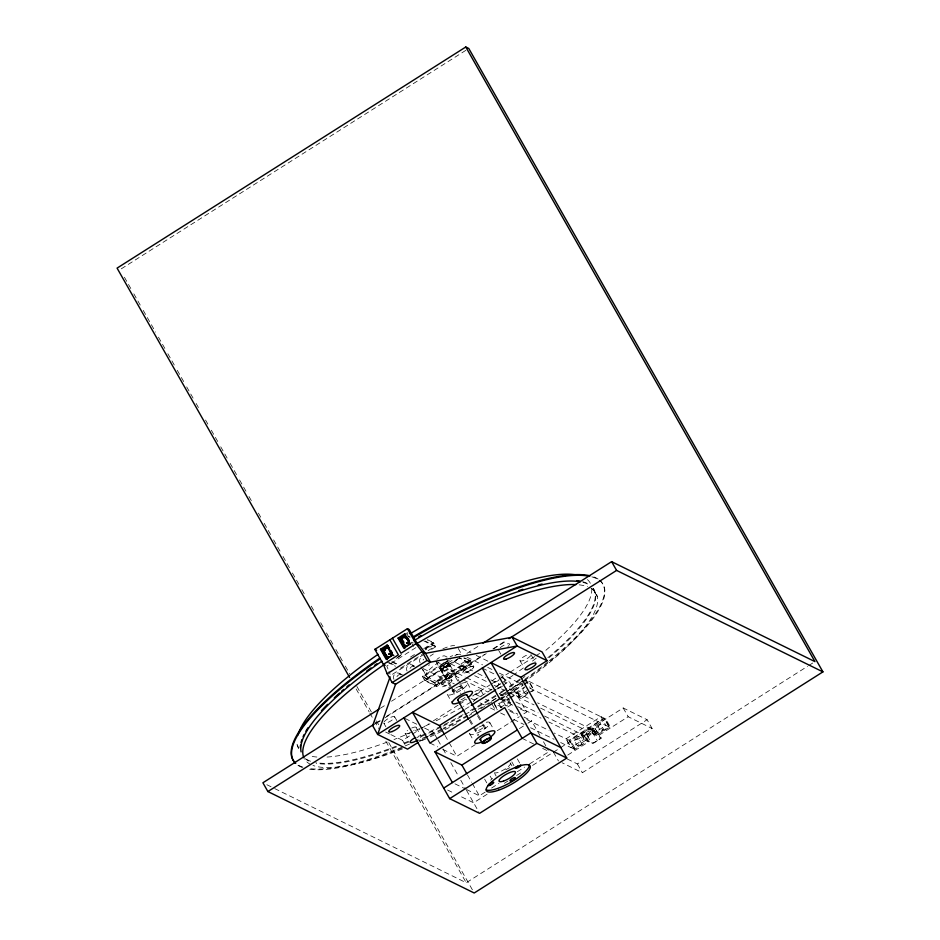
<?xml version="1.0" encoding="UTF-8"?>
<svg xmlns="http://www.w3.org/2000/svg" width="940" height="940" viewBox="0 0 940 940"><rect width="100%" height="100%" fill="white"/><g stroke="black" fill="none" stroke-linecap="round" stroke-linejoin="round"><path stroke-width="0.7" stroke-dasharray="4.7 3.53" d="M509.504 697.985L522.687 689.619L524.215 687.763M522.687 689.619L525.683 694.895L527.975 692.099L519.256 697.621L516.26 692.357L524.978 686.823M598.122 726.62L600.413 723.823L603.398 729.099L601.106 731.896L598.122 726.62L578.934 738.781L574.258 740.414L577.254 745.678L581.931 744.057L578.934 738.781M121.307 268.817L467.532 49.256M406.691 637.602L408.43 636.486L410.052 637.285L407.373 632.573M399.841 655.603L401.58 654.499M397.843 657.236L400.17 655.768M396.128 658.435L402.144 654.616M415.915 647.601L386.787 666.061L388.42 670.102M410.51 657.048L415.315 654.005M423.74 648.659L433.352 642.561L435.749 646.779L429.733 650.586M425.338 648.6L433.751 643.266L427.771 640.328M425.15 649.176L432.365 644.605L432.764 645.31L425.55 649.881M400.475 668.187L422.119 654.463M428.135 650.644L435.349 646.074L425.186 641.08M424.269 654.123L390.594 675.472L388.96 671.442M464.454 657.859L469.236 660.209L471.633 664.416L436.759 686.529L424.798 680.654L422.413 676.436L446.453 661.184M454.878 655.85L457.275 654.322M435.972 661.431L441.953 664.368L450.671 658.834M449.261 660.362L422.8 677.141L434.762 683.016L469.636 660.914L463.655 657.965M441.953 664.368L442.952 666.119L451.67 660.597L472.609 670.89M459.272 657.836L424.398 679.949L436.36 685.836L471.234 663.722L459.272 657.836L471.633 664.416M380.371 708.278L386.563 704.354M391.51 701.228L458.274 658.881M466.933 653.394L480.54 644.769M424.798 680.654L459.672 658.541M422.413 676.436L434.362 682.323L469.236 660.209M375.471 723.33L380.418 720.193M386.599 716.28L484.288 654.334M492.948 648.835L506.543 640.211M376.364 723.318L383.767 718.618M385.001 717.831L486.215 653.652M493.629 648.952L507.201 640.34M390.864 734.61L402.567 740.368L411.203 734.88M412.437 734.105L419.839 729.405M421.073 728.618L428.487 723.929M433.422 720.792L458.109 705.141M459.343 704.354L466.745 699.666M472.914 695.753L490.198 684.79M491.432 684.003L497.601 680.09M498.846 679.315L508.716 673.052M509.95 672.264L534.637 656.614M535.87 655.826L539.572 653.476M465.124 709.265L470.024 706.163M496.931 689.091L501.831 685.989M503.053 685.213L509.174 681.336L526.623 712.062L520.513 715.951M419.44 741.601L427.759 736.326M428.946 735.573L433.704 732.566L437.264 738.828M495.486 698.726L490.68 701.78L485.487 699.231M500.291 695.682L506.308 691.864M507.506 691.1L520.736 682.722M521.935 681.958L525.542 679.667L600.895 716.715M500.879 698.678L506.895 694.86M508.094 694.096L522.523 684.955M523.733 684.191L528.538 681.136L533.52 689.913L529.044 692.757M500.28 699.736L506.284 695.917M507.494 695.154L523.122 685.248M524.32 684.485L529.138 681.43L534.12 690.207L531.746 691.723M510.103 694.237L505.744 696.998L508.74 702.262L496.849 709.806M511.196 693.544L514.462 691.476L517.458 696.74L530.536 688.444L605.889 725.492L600.977 716.668L566.033 738.828L554.283 733.059M501.22 707.62L498.823 703.414L507.541 697.88L510.538 703.155L506.178 705.917M498.823 703.414L503.511 701.792L508.74 698.467L511.137 702.685M510.432 698.068L518.058 693.238L521.042 698.502L526.988 694.731M525.683 694.895L527.916 693.473M507.577 707.045L512.335 704.036L511.736 703.743M442.787 749.356L456.887 756.289L475.24 744.656M497.26 730.686L509.504 722.931M510.726 722.155L519.291 716.727M519.385 728.606L526.717 723.953M527.951 723.177L531.617 720.851L539.995 735.597M466.522 789.506L479.329 795.804L485.451 791.927M491.573 788.049L498.905 783.384M517.259 771.752L524.602 767.099M529.502 763.997L549.077 751.577L546.974 747.888M544.566 716.08L581.096 734.046L589.897 728.477L597.135 732.025A5.24 1.398 -29.6 0 0 591.272 734.058A5.24 1.398 -29.6 0 0 588.417 737.559L581.178 733.999L584.175 739.263L571.015 747.606L560.581 742.482M487.108 794.241L473.607 802.807L459.308 795.769M504.298 783.337L507.988 780.999M516.577 775.547L521.489 772.433M532.545 765.43L623.197 707.961L647.12 719.723L652.113 728.5L582.365 772.727L562.226 762.822M574.258 740.414L582.976 734.88L585.972 740.144L577.254 745.678M600.413 723.823L591.695 729.358L594.679 734.622L603.398 729.099M581.931 744.057L574.082 749.027L569.1 740.25L603.974 718.136L608.956 726.914L601.106 731.896M567.748 755.067L588.957 741.625L585.961 736.349L594.679 730.827L597.676 736.091L628.19 716.738L652.113 728.5M567.302 759.003L577.383 763.95L647.12 719.723M274.715 788.578L466.24 882.754L807.519 666.331M808.752 665.543L813.699 662.406M600.977 716.668L605.76 719.018L610.753 727.795L605.971 725.445L592.811 733.788L589.897 728.477L537.621 702.861M461.963 648.4L471.046 652.865M476.239 655.427L489.211 661.807M466.957 657.189L482.526 664.839M487.719 667.388L492.901 669.95M499.387 673.134L522.746 684.614M427.371 639.623L433.352 642.561M482.255 668.105L496.355 675.038M501.478 677.552L509.174 681.336M423.787 640.892L435.749 646.779M447.088 657.072L444.69 655.897A5.24 1.398 -29.6 0 0 436.865 659.41M477.837 673.463L485.686 677.317M490.915 679.89L500.08 684.391M509.233 688.902L531.1 699.654M411.673 642.196L413.295 642.995M469.448 673.134L448.686 662.923L446.03 658.235M474.641 675.684L487.613 682.064M494.099 685.26L504.486 690.36M509.668 692.909L534.096 704.918M540.618 708.125L601.624 738.029L592.905 743.564L548.866 721.991M442.952 666.119L465.194 677.059M466.498 677.705L491.362 689.925M499.211 693.779L508.74 698.467M515.86 701.968L538.044 712.873M439.967 668.457L462.022 679.303M463.326 679.937L487.978 692.063M500.961 698.443L510.538 703.155M517.552 706.598L541.04 718.148M500.997 699.466L513.816 705.764M520.22 708.913L526.623 712.062M508.552 709.5L517.517 713.918M523.933 717.067L531.617 720.851M566.103 738.781L570.897 741.131L575.879 749.909L571.097 747.559L566.033 738.828L571.097 747.559M423.2 668.599L454.349 683.909M459.531 686.47L466.017 689.655M475.111 694.12L480.293 696.681M502.089 707.397L494.264 703.543L497.824 709.818M509.927 711.239L517.752 715.093M526.882 719.582L549.066 730.486M412.543 665.144L414.54 666.119M422.612 669.221L426.889 676.741L451.541 688.867M452.845 689.502L460.623 693.332M471.011 698.432L474.9 700.347M480.093 702.909L485.287 705.458M490.48 708.008L495.662 710.558L492.102 704.283M500.562 712.966L507.083 716.174M513.604 719.382L524.05 724.517M530.571 727.725L554.06 739.275M392.509 661.736L398.49 664.674M391.71 661.854L397.69 664.792M389.113 662.606L396.292 666.131M387.127 662.124L395.493 666.249M399.477 673.428L402.461 674.897M522.158 738.346L533.697 744.022M542.662 748.428L549.077 751.577M405.105 718.501L416.796 724.246M424.598 728.089L433.704 732.566M429.98 743.058L437.664 746.842M385.659 732.048L389.56 733.976M454.984 783.831L465.241 788.871M447.605 790.023L454.102 793.219M266.843 784.712L273.399 787.932M604.126 587.524L604.526 588.229M592.835 588.793L594.926 592.482M595.326 593.187L597.323 596.7M623.197 707.961L628.19 716.738M595.373 728.806A5.24 1.398 -29.6 0 1 588.757 733.752A5.24 1.398 -29.6 0 1 588.205 731.285A5.24 1.398 -29.6 0 1 595.373 728.806L600.366 737.583M595.138 728.512L600.12 737.301A5.24 1.398 -29.6 0 1 597.264 740.791A5.24 1.398 -29.6 0 1 591.401 742.823L586.419 734.046M592.893 729.945L595.878 735.209M592.27 732.013L597.264 740.791M586.184 733.764L588.17 737.277M584.175 735.468L587.159 740.743M581.096 734.046L584.093 739.322M530.924 654.51L535.201 662.03M520.043 660.797L523.604 667.071M577.383 763.95L582.365 772.727M525.542 679.667L530.536 688.444M498.682 650.339L500.82 654.111M553.46 752.188L558.442 760.965M517.458 692.945L520.455 698.209M543.485 741.742L546.281 746.666M502.606 676.389L506.096 682.534M503.511 701.792L505.908 705.999M470.305 660.503A6.286 1.68 -29.6 0 1 462.363 666.448A6.286 1.68 -29.6 0 1 461.704 663.487A6.286 1.68 -29.6 0 1 470.305 660.503L473.819 666.683A6.286 1.68 -29.6 0 1 465.864 672.629A6.286 1.68 -29.6 0 1 465.206 669.656A6.286 1.68 -29.6 0 1 473.795 666.648A6.286 1.68 -29.6 0 1 465.852 672.593A6.286 1.68 -29.6 0 1 465.194 669.633A6.286 1.68 -29.6 0 1 473.819 666.683M494.381 704.507L497.225 709.524M458.203 648.365L461.763 654.628A20.962 5.605 -29.6 0 0 450.201 656.625M480.81 690.207L483.606 695.118M517.329 758.886L520.173 763.903M459.272 666.46L462.786 672.629M467.45 683.263L471.011 689.537M489.893 722.766L493.453 729.041M511.807 761.87L513.945 765.63M510.514 763.351L511.947 765.853M448.921 663.205A5.24 1.398 -29.6 0 1 442.305 668.164A5.24 1.398 -29.6 0 1 441.753 665.696A5.24 1.398 -29.6 0 1 448.921 663.205L459.754 682.417M460.471 683.686L464.795 691.288M478.437 715.305L482.749 722.895M483.466 724.164L486.521 729.546M448.051 663.945A4.195 1.116 -29.6 0 1 442.846 667.905A4.195 1.116 -29.6 0 1 442.258 666.014A4.195 1.116 -29.6 0 1 448.051 663.945L459.554 684.191M460.271 685.448L463.15 690.512M477.52 715.81L481.832 723.4M482.549 724.67L486.145 730.991M448.509 674.332A6.286 1.68 -29.6 0 1 440.566 680.266A6.286 1.68 -29.6 0 1 439.908 677.305A6.286 1.68 -29.6 0 1 448.509 674.332L452.011 680.478A6.286 1.68 -29.6 0 1 444.056 686.423A6.286 1.68 -29.6 0 1 443.398 683.451A6.286 1.68 -29.6 0 1 452.011 680.478M440.707 667.964L451.494 686.94M452.211 688.209L455.806 694.531M470.176 719.829L478.801 735.01M435.737 661.137L441.224 670.796M441.624 671.501L445.619 678.527M439.791 668.469L451.294 688.715M452.011 689.972L454.901 695.059M469.26 720.334L478.061 735.832M494.675 773.526L496.109 776.041M447.252 694.319L452.246 703.096M469.706 733.823L473.267 740.097M437.476 680.278L440.978 686.423M490.151 776.123L491.573 778.637M406.468 633.031L408.606 636.78M434.362 682.323L436.759 686.529M411.379 642.666L413.518 646.426M420.944 666.824L425.938 675.602M484.629 779.096L486.767 782.867M445.02 735.397L448.509 741.543M449.203 742.776L456.887 756.289M467.462 774.913L471.657 782.28M472.35 783.514L479.329 795.804M437.981 740.086L442.258 747.617M442.963 748.863L445.819 753.88M450.801 762.669L457.933 775.206M460.776 780.224L465.77 789.001M466.475 790.258L478.93 812.172M416.173 727.49L421.167 736.267M405.14 733.447L408.712 739.709M394.694 716.832L396.833 720.592M402.567 740.368L406.127 746.63M383.743 723.013L385.882 726.773M124.421 277.241L130.93 288.721M133.833 293.821L140.354 305.288M143.244 310.388L155.558 332.067M158.461 337.166L164.97 348.634M167.872 353.734L174.393 365.214M177.284 370.313L183.805 381.781M186.696 386.88L193.217 398.36M196.119 403.46L199.01 408.559M205.531 420.027L208.422 425.127M211.324 430.226L217.845 441.706M220.736 446.805L227.257 458.274M230.159 463.373L236.668 474.853M239.571 479.952L246.092 491.42M248.983 496.52L251.885 501.619M258.394 513.099L261.296 518.198M264.187 523.298L270.708 534.766M273.611 539.865L280.12 551.334M283.022 556.433L289.543 567.913M292.434 573.012L298.955 584.48M301.846 589.58L304.748 594.679M311.269 606.159L314.16 611.259M320.681 622.727L323.583 627.826M326.474 632.925L332.995 644.405M335.886 649.505L342.407 660.973M345.309 666.072L349.645 673.721M356.895 686.47L371.37 711.968M376.447 720.898L378.62 724.716M388.761 742.565L472.761 890.45M356.131 688.926L369.173 711.874M369.89 713.155L373.521 719.535M374.238 720.804L378.585 728.453M385.835 741.202L466.24 882.754M297.216 745.032L298.615 747.5M430.062 656.179A20.962 5.605 -29.6 0 1 433.363 653.97M442.881 648.835A20.962 5.605 -29.6 0 1 454.631 645.463M426.889 676.741A20.962 5.605 -29.6 0 1 438.346 662.747M500.714 676.048A6.286 1.68 -29.6 0 1 502.054 677.634M498.882 680.243A6.286 1.68 -29.6 0 1 493.453 682.675M492.113 681.077A6.286 1.68 -29.6 0 1 496.708 677.646M504.204 682.193A6.286 1.68 -29.6 0 1 505.544 683.791M502.371 686.388A6.286 1.68 -29.6 0 1 496.943 688.82M495.615 687.234A6.286 1.68 -29.6 0 1 500.197 683.791M474.912 691.476A6.286 1.68 -29.6 0 1 480.716 690.747A6.286 1.68 -29.6 0 1 472.867 696.152M473.361 701.757A6.286 1.68 -29.6 0 1 478.401 697.621M479.846 696.904A6.286 1.68 -29.6 0 1 481.21 696.364M407.044 671.019A4.195 3.971 -63.8 0 1 408.524 665.297A4.195 3.971 -63.8 0 1 414.011 666.601M420.11 662.735A4.195 3.971 -63.8 0 1 421.602 657.001M393.966 679.315A4.195 3.971 -63.8 0 1 395.458 673.592A4.195 3.971 -63.8 0 1 400.934 674.897M396.962 676.636A4.195 3.971 -63.8 0 1 401.498 674.52M410.04 668.34A4.195 3.971 -63.8 0 1 414.575 666.237M429.416 664.803A4.195 3.971 -63.8 0 1 428.581 665.496M423.118 660.056A4.195 3.971 -63.8 0 1 423.764 659.163M455.759 688.115A5.24 1.398 -29.6 0 1 461.94 686.553A5.24 1.398 -29.6 0 1 455.066 691.346A5.24 1.398 -29.6 0 1 454.69 688.856M465.852 699.043A11.527 3.079 -29.6 0 1 460.635 701.898M461.587 683.415A11.527 3.079 -29.6 0 1 466.898 685.048A11.527 3.079 -29.6 0 1 454.772 693.509A11.527 3.079 -29.6 0 1 447.358 693.344M465.006 697.492A5.24 1.398 -29.6 0 1 460.412 700.006M479.377 726.937A5.24 1.398 -29.6 0 1 484.135 726.596A5.24 1.398 -29.6 0 1 476.556 731.097A5.24 1.398 -29.6 0 1 478.202 727.63M486.274 722.261A11.527 3.079 -29.6 0 1 488.13 725.997A11.527 3.079 -29.6 0 1 474.771 733.928A11.527 3.079 -29.6 0 1 470.588 731.579M384.084 721.861A6.286 1.68 -29.6 0 1 392.532 716.68A6.286 1.68 -29.6 0 1 392.626 719.664A6.286 1.68 -29.6 0 1 384.131 723.295M530.689 655.615A6.286 1.68 -29.6 0 1 523.181 660.573A6.286 1.68 -29.6 0 1 520.678 659.187A6.286 1.68 -29.6 0 1 528.633 654.463M411.72 728.042A6.286 1.68 -29.6 0 1 416.079 727.29A6.286 1.68 -29.6 0 1 413.753 730.462M409.605 732.894A6.286 1.68 -29.6 0 1 405.246 733.635A6.286 1.68 -29.6 0 1 407.572 730.474M418.077 736.279A6.286 1.68 -29.6 0 1 418.735 739.24M500.174 647.742A6.286 1.68 -29.6 0 1 506.86 644.018A6.286 1.68 -29.6 0 1 509.363 644.875M508.798 645.627A6.286 1.68 -29.6 0 1 507.906 646.485M510.091 762.834A9.435 2.526 -29.6 0 1 504.933 769.132A9.435 2.526 -29.6 0 1 494.393 772.786M490.551 780.165A25.145 6.721 -29.6 0 1 492.595 778.414M505.708 769.754A25.145 6.721 -29.6 0 1 511.478 766.899M593.493 588.816A167.672 44.803 -29.6 0 1 547.609 657.883M519.961 679.068A167.672 44.803 -29.6 0 1 505.567 688.938M504.334 689.749A167.672 44.803 -29.6 0 1 496.907 694.566M495.662 695.353A167.672 44.803 -29.6 0 1 475.781 707.444M474.5 708.184A167.672 44.803 -29.6 0 1 468.132 711.827M463.021 714.67A167.672 44.803 -29.6 0 1 442.517 725.48M441.224 726.127A167.672 44.803 -29.6 0 1 427.077 732.965M425.808 733.564A167.672 44.803 -29.6 0 1 416.737 737.665M408.418 741.249A167.672 44.803 -29.6 0 1 401.545 744.069M396.128 746.207A167.672 44.803 -29.6 0 1 315.77 762.599M310.541 761.224A167.672 44.803 -29.6 0 1 305.805 758.78M582.612 581.672A167.672 44.803 -29.6 0 1 589.838 584.891M591.754 588.581A167.672 44.803 -29.6 0 1 544.119 651.737M536.188 658.176A167.672 44.803 -29.6 0 1 531.464 661.854M523.322 667.976A167.672 44.803 -29.6 0 1 514.121 674.579M512.946 675.402A167.672 44.803 -29.6 0 1 502.078 682.793M500.844 683.603A167.672 44.803 -29.6 0 1 493.418 688.421M492.172 689.208A167.672 44.803 -29.6 0 1 472.28 701.299M471.011 702.039A167.672 44.803 -29.6 0 1 463.361 706.398M462.081 707.115A167.672 44.803 -29.6 0 1 435.149 721.274M429.991 723.788A167.672 44.803 -29.6 0 1 421.049 727.995M419.781 728.582A167.672 44.803 -29.6 0 1 393.978 739.533M387.304 742.071A167.672 44.803 -29.6 0 1 325.663 757.123M316.874 757.029A167.672 44.803 -29.6 0 1 309.53 755.854M298.65 748.698A167.672 44.803 -29.6 0 1 296.864 741.59M587.441 579.616A167.672 44.803 -29.6 0 1 591.436 586.337M591.013 588.311A167.672 44.803 -29.6 0 1 524.673 681.629M523.521 682.464A167.672 44.803 -29.6 0 1 510.408 691.523M509.186 692.334A167.672 44.803 -29.6 0 1 500.538 697.985M456.499 723.706A167.672 44.803 -29.6 0 1 426.936 738.358M425.667 738.946A167.672 44.803 -29.6 0 1 421.907 740.65M402.579 748.827A167.672 44.803 -29.6 0 1 312.938 765.43M310.729 764.502A167.672 44.803 -29.6 0 1 304.537 759.062M579.252 584.856A167.672 44.803 -29.6 0 1 587.488 586.666M593.163 588.428A167.672 44.803 -29.6 0 1 549.113 657.671M524.955 676.471A167.672 44.803 -29.6 0 1 521.524 678.95M520.361 679.773A167.672 44.803 -29.6 0 1 504.733 690.454M503.499 691.264A167.672 44.803 -29.6 0 1 497.307 695.271M496.062 696.058A167.672 44.803 -29.6 0 1 477.45 707.409M476.18 708.149A167.672 44.803 -29.6 0 1 441.624 726.832M440.331 727.478A167.672 44.803 -29.6 0 1 427.477 733.67M426.208 734.258A167.672 44.803 -29.6 0 1 419.91 737.136M408.818 741.954A167.672 44.803 -29.6 0 1 401.944 744.774M396.527 746.912A167.672 44.803 -29.6 0 1 316.169 763.303M308.731 760.989A167.672 44.803 -29.6 0 1 305.101 758.604M583.012 582.377A167.672 44.803 -29.6 0 1 587.7 584.081M599.109 580.156A178.154 47.611 -29.6 0 1 522.1 682.182M520.924 683.004A178.154 47.611 -29.6 0 1 507.671 691.957M506.449 692.768A178.154 47.611 -29.6 0 1 499.046 697.527M491.761 702.086A178.154 47.611 -29.6 0 1 480.528 708.842M471.657 713.977A178.154 47.611 -29.6 0 1 469.119 715.411M467.85 716.127A178.154 47.611 -29.6 0 1 443.621 729.017M442.329 729.663A178.154 47.611 -29.6 0 1 429.486 735.938M428.217 736.537A178.154 47.611 -29.6 0 1 419.381 740.614M401.709 748.205A178.154 47.611 -29.6 0 1 307.227 768.838M302.175 767.44A178.154 47.611 -29.6 0 1 297.322 764.913M591.859 576.855A178.154 47.611 -29.6 0 1 596.418 578.558M599.873 580.38A178.154 47.611 -29.6 0 1 549.265 660.773M548.138 661.689A178.154 47.611 -29.6 0 1 524.027 679.832M522.863 680.654A178.154 47.611 -29.6 0 1 509.715 689.643M508.505 690.454A178.154 47.611 -29.6 0 1 501.126 695.248M496.238 698.35A178.154 47.611 -29.6 0 1 468.719 714.706M467.45 715.422A178.154 47.611 -29.6 0 1 443.222 728.312M441.929 728.97A178.154 47.611 -29.6 0 1 427.818 735.832M426.548 736.431A178.154 47.611 -29.6 0 1 417.736 740.473M409.499 744.081A178.154 47.611 -29.6 0 1 404.036 746.384M402.673 746.948A178.154 47.611 -29.6 0 1 308.238 768.391M302.938 767.146A178.154 47.611 -29.6 0 1 296.923 764.208M593.869 576.937A178.154 47.611 -29.6 0 1 598.71 579.463M604.573 718.43L569.699 740.544L574.681 749.321L587.759 741.037L584.774 735.761L593.481 730.239L596.477 735.503L609.555 727.207L604.573 718.43M442.458 668.399A5.24 1.398 -29.6 0 0 448.968 663.44A5.24 1.398 -29.6 0 0 441.718 666.037A5.24 1.398 -29.6 0 0 442.458 668.399M443.798 670.796A5.24 1.398 -29.6 0 0 450.424 665.837A5.24 1.398 -29.6 0 0 443.245 668.328A5.24 1.398 -29.6 0 0 443.798 670.796M448.192 678.527A5.24 1.398 -29.6 0 0 454.807 673.569A5.24 1.398 -29.6 0 0 447.64 676.048A5.24 1.398 -29.6 0 0 448.192 678.527M444.197 671.501A5.24 1.398 -29.6 0 0 450.824 666.542A5.24 1.398 -29.6 0 0 443.645 669.033A5.24 1.398 -29.6 0 0 444.197 671.501"/><path stroke-width="1.41" d="M390.112 676.835L372.663 725.657L377.645 734.445L407.549 749.145L418.253 742.365M395.587 684.261L392.18 682.581L387.186 673.804L383.379 664.392L374.849 649.352L407.443 628.684L415.985 643.712L422.06 651.69L425.468 653.359L512.135 637.214L517.129 645.991L430.45 662.148L395.587 684.261L377.645 734.445L517.129 645.991L547.033 660.691L520.878 677.282L490.974 662.571L536.869 743.352L566.773 758.063L479.588 813.335L449.684 798.636L403.801 717.855M379.137 709.066L262.906 782.773L267.888 791.55L474.218 893L822.923 671.877L468.778 48.469L465.782 47L117.077 268.123L349.61 677.446M393.813 655.58L392.791 655.074L386.176 659.281L380.488 649.27L387.104 645.063L389.548 648.071M398.09 638.096L404.717 633.901L405.739 634.394L399.112 638.601L398.09 638.096L403.777 648.107L410.404 643.912L404.717 633.901M380.488 649.27L381.499 649.763L388.126 645.568M381.922 649.869L384.719 650.457L384.166 651.161L381.922 649.869L384.166 651.161M385.412 647.66L386.105 647.214L388.197 648.248L385.565 647.918L388.349 648.506L386.105 647.214M399.535 638.707L402.32 639.282L401.779 639.999L399.535 638.707L401.779 639.999M403.025 636.486L405.81 637.073L405.269 637.778L403.025 636.486L405.269 637.778M382.075 650.127L384.86 650.715M385.565 647.918L386.258 647.472M399.688 638.965L402.473 639.553M403.166 636.756L405.963 637.343M386.845 648.154L383.45 650.304L387.938 658.212M384.014 650.891L384.719 650.457M401.627 639.729L402.32 639.282M405.116 637.52L405.81 637.073M385.471 656.096L388.255 656.684L387.703 657.389L385.471 656.096L387.703 657.389M388.948 653.888L389.654 653.453L391.745 654.475L389.101 654.158L391.898 654.745L389.654 653.453M403.072 644.934L405.869 645.522L405.316 646.227L403.072 644.934L406.021 645.78M406.562 642.725L409.358 643.312L408.806 644.018L406.562 642.725L409.499 643.571M385.612 656.367L388.408 656.954M389.101 654.158L389.795 653.711M387.562 657.13L388.255 656.684M405.869 645.522L405.316 646.227M409.358 643.312L408.806 644.018M387.186 673.804L422.06 651.69L427.042 660.468L430.45 662.148L425.468 653.359L419.393 645.392L415.985 643.712L400.992 653.218L392.45 638.189M392.18 682.581L427.042 660.468M483.007 643.195L611.611 561.65L814.945 661.619L465.782 47M267.888 791.55L374.238 724.117M509.022 638.648L616.593 570.427L822.923 671.877M482.255 668.105L499.716 698.831L429.98 743.058L412.519 712.332L439.427 725.562L463.902 710.041M471.245 705.388L495.709 689.866M452.422 782.573L434.962 751.836L504.71 707.62L522.158 738.346M434.962 751.836L461.881 765.078L516.929 730.157M443.704 788.096L530.877 732.824L560.78 747.523M449.684 798.636L536.869 743.352M512.135 637.214L542.039 651.914L547.033 660.691M407.443 628.684L409.241 629.565L417.783 644.593M403.413 641.092L402.156 640.469L403.448 642.749M402.778 641.573L404.036 642.184M374.849 649.352L376.635 650.245M385.177 665.273L383.379 664.392L398.372 654.886L389.841 639.846M611.611 561.65L616.593 570.427M520.878 677.282L566.773 758.063M466.933 695.071L477.72 714.048M489.211 734.281L491.373 738.076A5.24 1.398 -29.6 0 1 484.852 743.035A5.24 1.398 -29.6 0 1 484.123 740.661A5.24 1.398 -29.6 0 1 491.373 738.076M457.757 700.1L468.543 719.065M480.035 739.31L482.197 743.105M407.866 638.154L409.288 640.657M410.075 644.17L405.587 636.263L401.051 639.141L405.539 647.037M399.112 638.601L404.799 648.612M439.427 725.562L444.315 734.164M461.881 765.078L466.769 773.679M390.97 650.574L392.391 653.077M387.104 645.063L392.791 655.074M387.973 647.425L392.462 655.333M381.499 649.763L387.186 659.774M458.015 700.347A5.24 1.398 -29.6 0 1 461.916 696.199A5.24 1.398 -29.6 0 1 466.886 695.494M460.635 701.898A11.527 3.079 -29.6 0 1 453.127 700.852A11.527 3.079 -29.6 0 1 468.813 691.534A11.527 3.079 -29.6 0 1 468.202 697.409M481.022 739.933A5.24 1.398 -29.6 0 1 483.759 736.055A5.24 1.398 -29.6 0 1 489.329 735.01M480.552 742.447A11.527 3.079 -29.6 0 1 476.451 739.38A11.527 3.079 -29.6 0 1 491.914 730.909A11.527 3.079 -29.6 0 1 490.645 736.913M417.442 740.133A6.286 1.68 -29.6 0 1 410.228 742.424A6.286 1.68 -29.6 0 1 415.269 737.536M529.302 764.69A25.145 6.721 -29.6 0 1 511.619 781.822A25.145 6.721 -29.6 0 1 486.309 789.859M520.419 764.937A3.149 0.846 -29.6 0 1 519.667 766.652A3.149 0.846 -29.6 0 1 515.837 768.368A3.149 0.846 -29.6 0 1 516.589 766.652M517.235 766.206A3.149 0.846 -29.6 0 1 517.94 765.795M300.365 747.735A167.672 44.803 -29.6 0 1 300.541 745.209M301.07 742.506A167.672 44.803 -29.6 0 1 301.928 739.651M303.103 736.678A167.672 44.803 -29.6 0 1 304.102 734.539M305.888 731.191A167.672 44.803 -29.6 0 1 308.038 727.689M321.492 710.687A167.672 44.803 -29.6 0 1 327.566 704.354M334.288 697.868A167.672 44.803 -29.6 0 1 339.599 693.027M341.631 691.241A167.672 44.803 -29.6 0 1 343.711 689.431M346.93 686.693A167.672 44.803 -29.6 0 1 349.128 684.872M366.6 671.184A167.672 44.803 -29.6 0 1 371.077 667.905M374.508 665.426A167.672 44.803 -29.6 0 1 376.846 663.769M418.594 636.968A167.672 44.803 -29.6 0 1 421.132 635.487M518.539 590.661A167.672 44.803 -29.6 0 1 522.922 589.263M538.244 584.962A167.672 44.803 -29.6 0 1 542.157 584.034M576.855 580.638A167.672 44.803 -29.6 0 1 579.863 581.073M297.968 734.951A167.672 44.803 -29.6 0 1 378.091 654.322M410.04 633.807A167.672 44.803 -29.6 0 1 576.373 574.928M303.937 757.899A167.672 44.803 -29.6 0 1 383.978 664.686M417.196 643.418A167.672 44.803 -29.6 0 1 576.009 584.598M301.106 751.883A167.672 44.803 -29.6 0 1 381.981 661.173M413.941 640.657A167.672 44.803 -29.6 0 1 580.262 581.778M295.125 762.986A178.154 47.611 -29.6 0 1 380.265 658.799M413.377 637.72A178.154 47.611 -29.6 0 1 589.216 576.232M295.759 763.28A178.154 47.611 -29.6 0 1 379.866 658.094M412.989 637.014A178.154 47.611 -29.6 0 1 590.167 575.821M387.68 647.284L383.144 650.163L387.632 658.059L392.168 655.18L387.68 647.284M405.293 636.121L400.757 638.989L405.246 646.896L409.781 644.018L405.293 636.121M485.24 742.541A4.195 1.116 -29.6 0 0 490.457 738.582A4.195 1.116 -29.6 0 0 484.652 740.65A4.195 1.116 -29.6 0 0 485.24 742.541M392.145 731.543A6.286 1.68 -29.6 0 0 399.676 725.61A6.286 1.68 -29.6 0 0 390.793 728.958A6.286 1.68 -29.6 0 0 392.145 731.543M506.214 658.987A6.286 1.68 -29.6 0 0 514.556 653.053A6.286 1.68 -29.6 0 0 506.319 655.627A6.286 1.68 -29.6 0 0 506.214 658.987M527.328 669.621A6.286 1.68 -29.6 0 0 535.988 663.746A6.286 1.68 -29.6 0 0 528.104 665.92A6.286 1.68 -29.6 0 0 527.328 669.621M489.74 785.37A3.149 0.846 -29.6 0 0 493.712 782.397A3.149 0.846 -29.6 0 0 489.411 783.889A3.149 0.846 -29.6 0 0 489.74 785.37M503.582 781.046A9.435 2.526 -29.6 0 0 515.508 772.128A9.435 2.526 -29.6 0 0 502.606 776.605A9.435 2.526 -29.6 0 0 503.582 781.046M498.505 790.223A25.145 6.721 -29.6 0 0 530.289 766.441A25.145 6.721 -29.6 0 0 495.885 778.367A25.145 6.721 -29.6 0 0 498.505 790.223M511.113 780.811A3.149 0.846 -29.6 0 0 515.379 777.862A3.149 0.846 -29.6 0 0 511.36 779.037A3.149 0.846 -29.6 0 0 511.113 780.811"/></g></svg>
